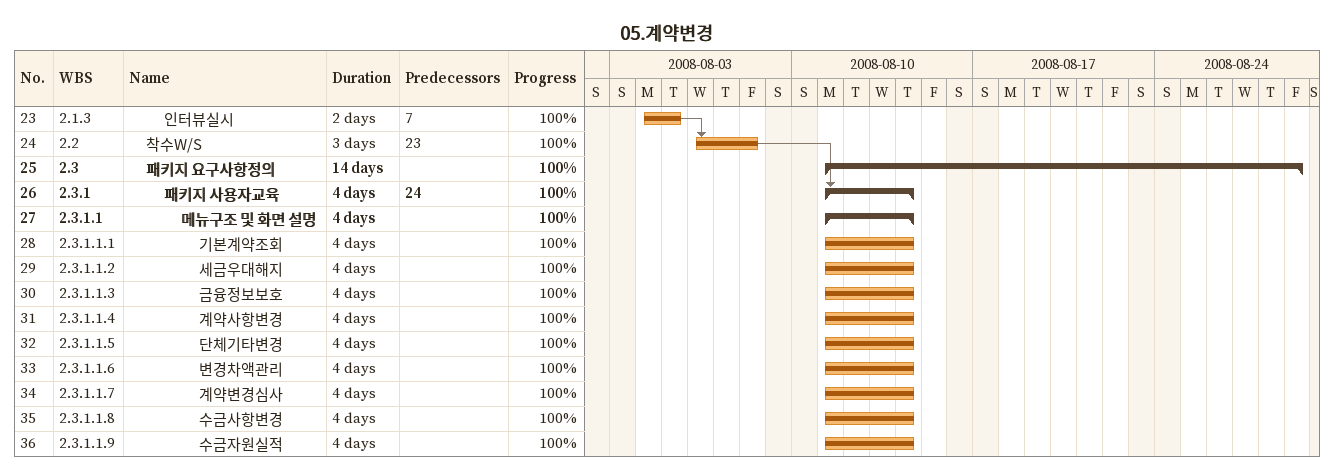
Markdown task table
05.계약변경

| ID | WBS | Task | Duration | Start | Finish | Predecessors | % complete |
|---|---|---|---|---|---|---|---|
| 23 | 2.1.3 | 인터뷰실시 | 2d | 2008-08-04 | 2008-08-05 | 7 | 100 |
| 24 | 2.2 | 착수W/S | 3d | 2008-08-06 | 2008-08-08 | 23 | 100 |
| 25 | 2.3 | **패키지 요구사항정의** | 14d | 2008-08-11 | 2008-08-29 |  | 100 |
| 26 | 2.3.1 | **패키지 사용자교육** | 4d | 2008-08-11 | 2008-08-14 | 24 | 100 |
| 27 | 2.3.1.1 | **메뉴구조 및 화면 설명** | 4d | 2008-08-11 | 2008-08-14 |  | 100 |
| 28 | 2.3.1.1.1 | 기본계약조회 | 4d | 2008-08-11 | 2008-08-14 |  | 100 |
| 29 | 2.3.1.1.2 | 세금우대해지 | 4d | 2008-08-11 | 2008-08-14 |  | 100 |
| 30 | 2.3.1.1.3 | 금융정보보호 | 4d | 2008-08-11 | 2008-08-14 |  | 100 |
| 31 | 2.3.1.1.4 | 계약사항변경 | 4d | 2008-08-11 | 2008-08-14 |  | 100 |
| 32 | 2.3.1.1.5 | 단체기타변경 | 4d | 2008-08-11 | 2008-08-14 |  | 100 |
| 33 | 2.3.1.1.6 | 변경차액관리 | 4d | 2008-08-11 | 2008-08-14 |  | 100 |
| 34 | 2.3.1.1.7 | 계약변경심사 | 4d | 2008-08-11 | 2008-08-14 |  | 100 |
| 35 | 2.3.1.1.8 | 수금사항변경 | 4d | 2008-08-11 | 2008-08-14 |  | 100 |
| 36 | 2.3.1.1.9 | 수금자원실적 | 4d | 2008-08-11 | 2008-08-14 |  | 100 |
